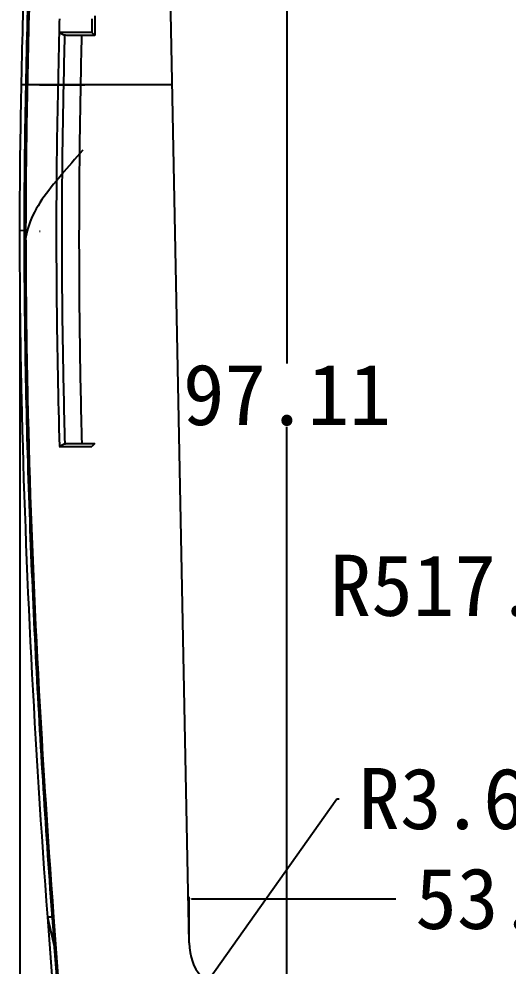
# Model space of a CAD drawing. Header units: inches. Extents: x -850 to 339, y -315 to 884.
# Drawn here: x -22.3 to 17.7, y -275.7 to -198.3 of the extents above; entities that cross this region are included whole.
import ezdxf

# ---------------------------------------------------------------- set-up
doc = ezdxf.new("R2010")
doc.units = ezdxf.units.IN
doc.header["$MEASUREMENT"] = 0
for name, color, linetype, true_color in [('ORTHO$15', 7, 'Continuous', 0xffffff), ('ORTHO$3', 7, 'Continuous', 0xffffff), ('SX$17', 7, 'Continuous', 0xffffff)]:
    doc.layers.add(name, color=color, linetype=linetype, true_color=true_color)
for name, color, linetype in [('VE200I1327$0011000001011', 255, 'Continuous'), ('VE200I1328$1000000100011', 255, 'Continuous'), ('VE200I1329$1011000101011', 255, 'Continuous'), ('VE200I1361$0000000000011', 255, 'Continuous'), ('VE200I1362$0000000000011', 255, 'Continuous'), ('VE200I1363$0000000000011', 255, 'Continuous'), ('VE200I1364$0000000000011', 255, 'Continuous'), ('VE200I1375$0000000000011', 255, 'Continuous'), ('VE200I1376$0000000000111', 255, 'Continuous'), ('VE200I1377$0000000000011', 255, 'Continuous'), ('VE200I1378$0000000000111', 255, 'Continuous'), ('VE200I1383$0000000000011', 255, 'Continuous'), ('VE200I1384$0000000000111', 255, 'Continuous'), ('VE200I17$1011000101011', 255, 'Continuous'), ('VE200I18$1001000100011', 255, 'Continuous'), ('VE200I19$1011000101011', 255, 'Continuous'), ('VE200I22$0011000001011', 255, 'Continuous'), ('VE200I23$0000000000011', 255, 'Continuous'), ('VE200I4$0010000001011', 255, 'Continuous'), ('VE200I5$0000000000011', 255, 'Continuous'), ('VE200I504$0000000000011', 255, 'Continuous'), ('VE200I553$0000000000011', 255, 'Continuous'), ('VE200I554$0000000000111', 255, 'Continuous'), ('VE200I555$0000000000111', 255, 'Continuous'), ('VE200I556$0000000000011', 255, 'Continuous'), ('VE200I591$0000000000111', 255, 'Continuous'), ('VE200I592$0000000000111', 255, 'Continuous'), ('VE200I593$0000000000011', 255, 'Continuous'), ('VE200I626$0000000000011', 255, 'Continuous'), ('VE200I640$1011000101011', 255, 'Continuous'), ('VE200I642$1011000101011', 255, 'Continuous'), ('VE200I646$0011000001011', 255, 'Continuous'), ('VE200I931$1000000100011', 255, 'Continuous'), ('VE200I943$1000000100011', 255, 'Continuous')]:
    doc.layers.add(name, color=color, linetype=linetype)
doc.dimstyles.get("Standard").update_dxf_attribs({"dimtxt": 5, "dimasz": 0.18, "dimexe": 0.18, "dimexo": 0.0625, "dimgap": 0.09, "dimtad": 0, "dimtih": 1, "dimtoh": 1, "dimzin": 0, "dimdsep": 46, "dimtxsty": 'Standard', "dimcen": 0.09, "dimclrt": 3, "dimadec": 0, "dimazin": 0, "dimtfac": 1, "dimtofl": 0, "dimtmove": 0, "dimatfit": 3, "dimfxl": 0, "dimtolj": 1, "dimtzin": 0, "dimarcsym": 0})

# ---------------------------------------------------------------- blocks, each defined once
blk = doc.blocks.new('*D96')
at = {"color": 0, "lineweight": -2}
for p, q in [((-22.216, -220.562), (-22.216, -312.068)), ((59.453, -223.06), (59.453, -312.068)), ((-22.036, -311.888), (9.362, -311.888)), ((59.273, -311.888), (27.875, -311.888))]:
    blk.add_line(p, q, dxfattribs=at)
at = {"color": 0}
for points in [[(-22.036, -311.858), (-22.036, -311.918), (-22.216, -311.888)], [(59.273, -311.858), (59.273, -311.918), (59.453, -311.888)]]:
    blk.add_solid(points, dxfattribs=at)
at = {"layer": 'Defpoints', "color": 0}
for p in [(-22.216, -220.499, 0.5), (59.453, -222.997, 0.5), (59.453, -311.888)]:
    blk.add_point(p, dxfattribs=at)
at = {"color": 3, "insert": (18.619, -311.888), "char_height": 5, "attachment_point": 5}
blk.add_mtext('\\A1;81.67', dxfattribs=at)
blk = doc.blocks.new('*D97')
at = {"color": 0, "lineweight": -2}
for p, q in [((-8.364, -273.762), (-8.364, -270.051)), ((-8.184, -270.231), (8.543, -270.231)), ((45.45, -270.231), (28.723, -270.231)), ((45.63, -273.762), (45.63, -270.051))]:
    blk.add_line(p, q, dxfattribs=at)
at = {"color": 0}
for points in [[(-8.184, -270.201), (-8.184, -270.261), (-8.364, -270.231)], [(45.45, -270.201), (45.45, -270.261), (45.63, -270.231)]]:
    blk.add_solid(points, dxfattribs=at)
at = {"layer": 'Defpoints', "color": 0}
for p in [(45.63, -270.231), (-8.364, -273.825, 15), (45.63, -273.825, 15)]:
    blk.add_point(p, dxfattribs=at)
at = {"color": 3, "insert": (18.633, -270.231), "char_height": 5, "attachment_point": 5}
blk.add_mtext('\\A1;53.99', dxfattribs=at)
blk = doc.blocks.new('*D99')
at = {"color": 0, "lineweight": -2}
for p, q in [((-0.372, -180.658), (-0.372, -226.445)), ((-0.309, -180.478), (-0.192, -180.478)), ((-0.372, -277.411), (-0.372, -231.625)), ((-4.897, -277.591), (-0.192, -277.591))]:
    blk.add_line(p, q, dxfattribs=at)
at = {"color": 0}
for points in [[(-0.402, -180.658), (-0.342, -180.658), (-0.372, -180.478)], [(-0.402, -277.411), (-0.342, -277.411), (-0.372, -277.591)]]:
    blk.add_solid(points, dxfattribs=at)
at = {"layer": 'Defpoints', "color": 0}
for p in [(-0.372, -180.478, 15), (-0.372, -180.478), (-4.96, -277.591, 15)]:
    blk.add_point(p, dxfattribs=at)
at = {"color": 3, "insert": (-0.372, -229.035), "char_height": 5, "attachment_point": 5}
blk.add_mtext('\\A1;97.11', dxfattribs=at)
blk = doc.blocks.new('*D102')
at = {"color": 0, "lineweight": -2}
for p, q in [((3.71, -262.066), (-6.743, -276.85)), ((3.89, -262.066), (3.71, -262.066))]:
    blk.add_line(p, q, dxfattribs=at)
at = {"color": 0}
blk.add_solid([(-6.768, -276.833), (-6.719, -276.867), (-6.847, -276.997)], dxfattribs=at)
at = {"layer": 'Defpoints', "color": 0}
for p in [(-4.76, -274.045), (-6.847, -276.997)]:
    blk.add_point(p, dxfattribs=at)
at = {"color": 3, "insert": (13.98, -262.066), "char_height": 5, "attachment_point": 5}
blk.add_mtext('\\A1;R3.62', dxfattribs=at)
blk = doc.blocks.new('*D104')
at = {"color": 0, "lineweight": -2}
for p, q in [((29.289, -244.632), (29.469, -244.632)), ((29.469, -244.632), (30.212, -277.82))]:
    blk.add_line(p, q, dxfattribs=at)
at = {"color": 0}
blk.add_solid([(30.242, -277.819), (30.182, -277.82), (30.216, -278)], dxfattribs=at)
at = {"layer": 'Defpoints', "color": 0}
for p in [(18.632, 239.532, 15), (30.216, -278, 15)]:
    blk.add_point(p, dxfattribs=at)
at = {"color": 3, "insert": (15.032, -244.632), "char_height": 5, "attachment_point": 5}
blk.add_mtext('\\A1;R517.66', dxfattribs=at)

msp = doc.modelspace()

# ---------------------------------------------------------------- linework, layer by layer
at = {"layer": 'ORTHO$15', "color": 30}
for p, q in [((-21.834, -215.588, 11.941), (-22.234, -215.599, 0.501)), ((-21.734, -215.651, 0.564), (-21.756, -215.651, -0.064))]:
    msp.add_line(p, q, dxfattribs=at)
at = {"layer": 'ORTHO$15', "color": 9}
msp.add_line((-20.551, -215.663, 0.003), (-20.611, -215.664, -1.697), dxfattribs=at)
at = {"layer": 'ORTHO$15', "color": 30}
msp.add_open_spline([(-17.064, -209.027, 16.751), (-17.684, -209.705, 16.719), (-18.856, -211.071, 16.446), (-20.499, -213.06, 15.353), (-21.567, -215.062, 13.702), (-21.817, -216.448, 12.542), (-21.835, -217.14, 11.931)], degree=3, knots=[0, 0, 0, 0, 0.245488, 0.499406, 0.753614, 1, 1, 1, 1], dxfattribs=at)
at = {"layer": 'ORTHO$3', "color": 30}
for p, q in [((-21.834, -215.588, 11.941), (-22.234, -215.599, 0.501)), ((-21.734, -215.651, 0.564), (-21.756, -215.651, -0.064))]:
    msp.add_line(p, q, dxfattribs=at)
at = {"layer": 'ORTHO$3', "color": 9}
msp.add_line((-20.551, -215.663, 0.003), (-20.611, -215.664, -1.697), dxfattribs=at)
at = {"layer": 'ORTHO$3', "color": 30}
msp.add_open_spline([(-17.064, -209.027, 16.751), (-17.684, -209.705, 16.719), (-18.856, -211.071, 16.446), (-20.499, -213.06, 15.353), (-21.567, -215.062, 13.702), (-21.817, -216.448, 12.542), (-21.835, -217.14, 11.931)], degree=3, knots=[0, 0, 0, 0, 0.245488, 0.499406, 0.753614, 1, 1, 1, 1], dxfattribs=at)
at = {"layer": 'SX$17', "color": 30}
for p, q in [((-21.6, -203.668, 0.5), (-22.1, -203.668, 0.5)), ((-21.6, -203.668, 0.5), (-22.1, -203.668, 0.5)), ((-20.617, -203.668), (-21.617, -203.668)), ((-20.617, -203.668), (-21.617, -203.668)), ((-14.34, -203.668, 16.891), (-14.34, -203.668, 15.389)), ((-14.34, -203.668, 16.891), (-14.34, -203.668, 15.389))]:
    msp.add_line(p, q, dxfattribs=at)
at = {"layer": 'SX$17', "color": 172}
for p, q in [((-21.701, -203.668, 11.938), (-21.7, -203.668, 11.947)), ((-21.701, -203.668, 11.938), (-21.7, -203.668, 11.947)), ((-20.202, -203.668, 11.888), (-20.202, -203.668, 11.886)), ((-20.202, -203.668, 11.886), (-20.202, -203.668, 11.886)), ((-20.202, -203.668, 11.888), (-20.202, -203.668, 11.886)), ((-20.202, -203.668, 11.886), (-20.202, -203.668, 11.886)), ((-19.098, -203.668, 0.498), (-19.093, -203.668, 0.504)), ((-19.098, -203.668, 0.498), (-19.093, -203.668, 0.504)), ((-18.647, -203.668, 13.294), (-18.647, -203.668, 13.294)), ((-18.647, -203.668, 13.294), (-18.647, -203.668, 13.294)), ((-16.967, -203.668, 16.757), (-16.973, -203.668, 16.756)), ((-16.967, -203.668, 16.757), (-16.973, -203.668, 16.756)), ((-16.893, -203.668, 15.258), (-16.888, -203.668, 15.259)), ((-16.893, -203.668, 15.258), (-16.888, -203.668, 15.259)), ((-16.888, -203.668, 15.259), (-16.888, -203.668, 15.259)), ((-16.888, -203.668, 15.259), (-16.888, -203.668, 15.259))]:
    msp.add_line(p, q, dxfattribs=at)
at = {"layer": 'SX$17', "color": 9}
for p, q in [((-20.416, -203.668), (-20.617, -203.668)), ((-20.416, -203.668), (-20.617, -203.668)), ((-19.174, -203.668, -1.7), (-20.475, -203.668, -1.7)), ((-19.174, -203.668, -1.7), (-20.475, -203.668, -1.7)), ((-14.34, -203.668, 16.891), (-14.34, -203.668, 15.389)), ((-14.34, -203.668, 16.891), (-14.34, -203.668, 15.389)), ((-10.672, -203.668, 13), (-12.337, -203.668, 14.984)), ((-10.672, -203.668, 13), (-12.337, -203.668, 14.984)), ((-9.739, -203.668, 15), (-11.441, -203.668, 17.027)), ((-9.739, -203.668, 15), (-11.441, -203.668, 17.027))]:
    msp.add_line(p, q, dxfattribs=at)
at = {"layer": 'SX$17', "color": 9, "extrusion": (0, -1, 0)}
for radius, start, end in [(670.129, 92.648789, 93.067149), (670.129, 92.648789, 93.067149), (670.629, 92.818134, 93.036106), (670.629, 92.818134, 93.036106), (672.129, 92.564376, 92.81184), (672.129, 92.564376, 92.81184)]:
    msp.add_arc((18.632, -654.429, 203.668), radius, start, end, dxfattribs=at)
at = {"layer": 'SX$17', "color": 30, "extrusion": (0, -1, 0)}
for radius, start, end in [(672.129, 92.81184, 93.03606), (672.129, 92.81184, 93.03606), (670.629, 92.818134, 93.036111), (670.629, 92.818134, 93.036111)]:
    msp.add_arc((18.632, -654.429, 203.668), radius, start, end, dxfattribs=at)
at = {"layer": 'SX$17', "color": 30}
for points in [[(-21.7, -203.668, 11.947), (-21.833, -203.668, 8.131), (-21.966, -203.668, 4.316), (-22.1, -203.668, 0.5)], [(-21.7, -203.668, 11.947), (-21.833, -203.668, 8.131), (-21.966, -203.668, 4.316), (-22.1, -203.668, 0.5)], [(-21.6, -203.668, 0.5), (-21.605, -203.668, 0.333), (-21.611, -203.668, 0.167), (-21.617, -203.668)], [(-21.6, -203.668, 0.5), (-21.605, -203.668, 0.333), (-21.611, -203.668, 0.167), (-21.617, -203.668)], [(-20.617, -203.668), (-20.478, -203.668, 3.963), (-20.34, -203.668, 7.925), (-20.202, -203.668, 11.888)], [(-20.617, -203.668), (-20.478, -203.668, 3.963), (-20.34, -203.668, 7.925), (-20.202, -203.668, 11.888)]]:
    msp.add_open_spline(points, degree=3, dxfattribs=at)
for points, knots in [([(-16.973, -203.668, 16.756), (-18.217, -203.668, 16.689), (-19.407, -203.668, 16.147), (-21.137, -203.668, 14.385), (-21.657, -203.668, 13.183), (-21.701, -203.668, 11.938)], [0, 0, 0, 0, 0.5, 0.5, 1, 1, 1, 1]), ([(-16.973, -203.668, 16.756), (-18.217, -203.668, 16.689), (-19.407, -203.668, 16.147), (-21.137, -203.668, 14.385), (-21.657, -203.668, 13.183), (-21.701, -203.668, 11.938)], [0, 0, 0, 0, 0.5, 0.5, 1, 1, 1, 1]), ([(-20.202, -203.668, 11.886), (-20.188, -203.668, 12.277), (-20.107, -203.668, 12.672), (-19.964, -203.668, 13.036), (-19.822, -203.668, 13.401), (-19.614, -203.668, 13.747), (-19.359, -203.668, 14.044), (-19.104, -203.668, 14.341), (-18.794, -203.668, 14.598), (-18.455, -203.668, 14.794), (-18.115, -203.668, 14.99), (-17.738, -203.668, 15.13), (-17.352, -203.668, 15.203), (-17.201, -203.668, 15.231), (-17.047, -203.668, 15.25), (-16.893, -203.668, 15.258)], [0, 0, 0, 0, 0.227821, 0.227821, 0.227821, 0.45564, 0.45564, 0.45564, 0.683489, 0.683489, 0.683489, 0.911396, 0.911396, 0.911396, 1, 1, 1, 1]), ([(-20.202, -203.668, 11.886), (-20.188, -203.668, 12.277), (-20.107, -203.668, 12.672), (-19.964, -203.668, 13.036), (-19.822, -203.668, 13.401), (-19.614, -203.668, 13.747), (-19.359, -203.668, 14.044), (-19.104, -203.668, 14.341), (-18.794, -203.668, 14.598), (-18.455, -203.668, 14.794), (-18.115, -203.668, 14.99), (-17.738, -203.668, 15.13), (-17.352, -203.668, 15.203), (-17.201, -203.668, 15.231), (-17.047, -203.668, 15.25), (-16.893, -203.668, 15.258)], [0, 0, 0, 0, 0.227821, 0.227821, 0.227821, 0.45564, 0.45564, 0.45564, 0.683489, 0.683489, 0.683489, 0.911396, 0.911396, 0.911396, 1, 1, 1, 1])]:
    msp.add_open_spline(points, degree=3, knots=knots, dxfattribs=at)
at = {"layer": 'SX$17', "color": 9}
for points in [[(-20.202, -203.668, 11.886), (-20.34, -203.668, 7.924), (-20.478, -203.668, 3.962), (-20.617, -203.668)], [(-20.202, -203.668, 11.886), (-20.34, -203.668, 7.924), (-20.478, -203.668, 3.962), (-20.617, -203.668)], [(-20.416, -203.668), (-20.436, -203.668, -0.567), (-20.456, -203.668, -1.133), (-20.475, -203.668, -1.7)], [(-20.416, -203.668), (-20.436, -203.668, -0.567), (-20.456, -203.668, -1.133), (-20.475, -203.668, -1.7)], [(-19.174, -203.668, -1.7), (-19.149, -203.668, -0.967), (-19.123, -203.668, -0.234), (-19.098, -203.668, 0.498)], [(-19.174, -203.668, -1.7), (-19.149, -203.668, -0.967), (-19.123, -203.668, -0.234), (-19.098, -203.668, 0.498)], [(-19.093, -203.668, 0.504), (-18.944, -203.668, 4.768), (-18.795, -203.668, 9.031), (-18.647, -203.668, 13.294)], [(-19.093, -203.668, 0.504), (-18.944, -203.668, 4.768), (-18.795, -203.668, 9.031), (-18.647, -203.668, 13.294)]]:
    msp.add_open_spline(points, degree=3, dxfattribs=at)
for points, knots in [([(-16.888, -203.668, 15.259), (-17.28, -203.668, 15.238), (-17.673, -203.668, 15.149), (-18.035, -203.668, 15), (-18.398, -203.668, 14.851), (-18.739, -203.668, 14.637), (-19.032, -203.668, 14.377), (-19.325, -203.668, 14.116), (-19.576, -203.668, 13.801), (-19.766, -203.668, 13.458), (-19.956, -203.668, 13.116), (-20.089, -203.668, 12.735), (-20.155, -203.668, 12.349), (-20.18, -203.668, 12.196), (-20.196, -203.668, 12.041), (-20.202, -203.668, 11.886)], [0, 0, 0, 0, 0.227738, 0.227738, 0.227738, 0.455478, 0.455478, 0.455478, 0.683192, 0.683192, 0.683192, 0.910851, 0.910851, 0.910851, 1, 1, 1, 1]), ([(-16.888, -203.668, 15.259), (-17.28, -203.668, 15.238), (-17.673, -203.668, 15.149), (-18.035, -203.668, 15), (-18.398, -203.668, 14.851), (-18.739, -203.668, 14.637), (-19.032, -203.668, 14.377), (-19.325, -203.668, 14.116), (-19.576, -203.668, 13.801), (-19.766, -203.668, 13.458), (-19.956, -203.668, 13.116), (-20.089, -203.668, 12.735), (-20.155, -203.668, 12.349), (-20.18, -203.668, 12.196), (-20.196, -203.668, 12.041), (-20.202, -203.668, 11.886)], [0, 0, 0, 0, 0.227738, 0.227738, 0.227738, 0.455478, 0.455478, 0.455478, 0.683192, 0.683192, 0.683192, 0.910851, 0.910851, 0.910851, 1, 1, 1, 1]), ([(-18.647, -203.668, 13.294), (-18.641, -203.668, 13.462), (-18.606, -203.668, 13.631), (-18.545, -203.668, 13.788), (-18.484, -203.668, 13.944), (-18.395, -203.668, 14.092), (-18.286, -203.668, 14.219), (-18.176, -203.668, 14.347), (-18.043, -203.668, 14.457), (-17.898, -203.668, 14.541), (-17.753, -203.668, 14.625), (-17.591, -203.668, 14.685), (-17.426, -203.668, 14.716), (-17.359, -203.668, 14.729), (-17.292, -203.668, 14.736), (-17.224, -203.668, 14.74)], [0, 0, 0, 0, 0.227353, 0.227353, 0.227353, 0.454705, 0.454705, 0.454705, 0.68208, 0.68208, 0.68208, 0.909501, 0.909501, 0.909501, 1, 1, 1, 1]), ([(-18.647, -203.668, 13.294), (-18.641, -203.668, 13.462), (-18.606, -203.668, 13.631), (-18.545, -203.668, 13.788), (-18.484, -203.668, 13.944), (-18.395, -203.668, 14.092), (-18.286, -203.668, 14.219), (-18.176, -203.668, 14.347), (-18.043, -203.668, 14.457), (-17.898, -203.668, 14.541), (-17.753, -203.668, 14.625), (-17.591, -203.668, 14.685), (-17.426, -203.668, 14.716), (-17.359, -203.668, 14.729), (-17.292, -203.668, 14.736), (-17.224, -203.668, 14.74)], [0, 0, 0, 0, 0.227353, 0.227353, 0.227353, 0.454705, 0.454705, 0.454705, 0.68208, 0.68208, 0.68208, 0.909501, 0.909501, 0.909501, 1, 1, 1, 1])]:
    msp.add_open_spline(points, degree=3, knots=knots, dxfattribs=at)
at = {"layer": 'VE200I1327$0011000001011', "color": 9}
msp.add_line((-19.487, -271.63, 0), (-19.462, -271.736, 0.5), dxfattribs=at)
at = {"layer": 'VE200I1328$1000000100011', "color": 9}
msp.add_line((-19.462, -271.736, 0.5), (-19.96, -271.736, 0.5), dxfattribs=at)
at = {"layer": 'VE200I1329$1011000101011', "color": 9}
msp.add_line((-19.963, -271.736, 0.5), (-19.37, -274.193, 12.057), dxfattribs=at)
at = {"layer": 'VE200I1361$0000000000011', "color": 9}
msp.add_open_spline([(-18.537, -233.015, 13.3), (-18.531, -233.012, 13.468), (-18.496, -233.01, 13.637), (-18.435, -233.007, 13.793), (-18.374, -233.004, 13.95), (-18.286, -233.002, 14.098), (-18.176, -232.999, 14.225), (-18.067, -232.997, 14.352), (-17.934, -232.995, 14.462), (-17.789, -232.994, 14.546), (-17.644, -232.992, 14.63), (-17.482, -232.991, 14.69), (-17.317, -232.991, 14.722), (-17.251, -232.99, 14.734), (-17.185, -232.99, 14.742), (-17.118, -232.99, 14.746)], degree=3, knots=[0, 0, 0, 0, 0.22761, 0.22761, 0.22761, 0.455222, 0.455222, 0.455222, 0.682809, 0.682809, 0.682809, 0.910435, 0.910435, 0.910435, 1, 1, 1, 1], dxfattribs=at)
at = {"layer": 'VE200I1362$0000000000011', "color": 9, "extrusion": (-9.1031e-14, 0.999848, -0.017452)}
msp.add_ellipse((18.632, -244.671, -654.429), major_axis=(0, -11.697, -670.129), ratio=0.999848, start_param=3.08822, end_param=3.089785, dxfattribs=at)
at = {"layer": 'VE200I1363$0000000000011', "color": 9}
msp.add_line((-16.071, -232.989, 14.801), (-16.327, -233.246, 0.1), dxfattribs=at)
at = {"layer": 'VE200I1364$0000000000011', "color": 9}
msp.add_line((-18.992, -233.246, 0.1), (-16.327, -233.246, 0.1), dxfattribs=at)
at = {"layer": 'VE200I1375$0000000000011', "color": 9}
msp.add_line((-16.071, -198.029, 14.801), (-16.071, -199.642, 14.801), dxfattribs=at)
at = {"layer": 'VE200I1376$0000000000111', "color": 9}
msp.add_line((-16.071, -199.642, 14.801), (-16.327, -199.386, 0.1), dxfattribs=at)
at = {"layer": 'VE200I1377$0000000000011', "color": 9, "extrusion": (6.94355e-14, -0.999848, -0.017452)}
msp.add_ellipse((18.632, -187.961, -654.429), major_axis=(0, -11.697, 670.129), ratio=0.999848, start_param=0.051808, end_param=0.053398, dxfattribs=at)
at = {"layer": 'VE200I1378$0000000000111', "color": 9}
msp.add_open_spline([(-17.135, -199.641, 14.745), (-17.302, -199.641, 14.736), (-17.471, -199.641, 14.698), (-17.626, -199.64, 14.634), (-17.781, -199.638, 14.57), (-17.928, -199.637, 14.478), (-18.053, -199.635, 14.367), (-18.178, -199.633, 14.255), (-18.286, -199.631, 14.12), (-18.367, -199.628, 13.973), (-18.448, -199.625, 13.826), (-18.505, -199.623, 13.663), (-18.533, -199.62, 13.498), (-18.544, -199.619, 13.432), (-18.551, -199.617, 13.366), (-18.554, -199.616, 13.299)], degree=3, knots=[0, 0, 0, 0, 0.227734, 0.227734, 0.227734, 0.455473, 0.455473, 0.455473, 0.683143, 0.683143, 0.683143, 0.91076, 0.91076, 0.91076, 1, 1, 1, 1], dxfattribs=at)
at = {"layer": 'VE200I1383$0000000000011', "color": 9}
msp.add_line((-16.327, -198.286, 0.1), (-16.327, -199.386, 0.1), dxfattribs=at)
at = {"layer": 'VE200I1384$0000000000111', "color": 9}
msp.add_line((-16.327, -199.386, 0.1), (-19.009, -199.386, 0.1), dxfattribs=at)
at = {"layer": 'VE200I17$1011000101011', "color": 30}
msp.add_open_spline([(-21.711, -186.776, 0.5), (-21.853, -193.861, 0.5), (-22.077, -200.943, 0.5), (-22.287, -215.113, 0.5), (-22.237, -222.199, 0.5), (-21.767, -243.448, 0.5), (-21.001, -257.603, 0.5), (-19.958, -271.736, 0.5)], degree=3, knots=[0, 0, 0, 0, 0.25, 0.25, 0.5, 0.5, 1, 1, 1, 1], dxfattribs=at)
at = {"layer": 'VE200I18$1001000100011', "color": 30}
msp.add_open_spline([(-19.958, -271.736, 0.5), (-19.768, -272.532, 4.245), (-19.571, -273.351, 8.097), (-19.369, -274.193, 12.057)], degree=3, dxfattribs=at)
at = {"layer": 'VE200I19$1011000101011', "color": 30}
msp.add_open_spline([(-19.369, -274.192, 12.057), (-19.921, -266.914, 12.03), (-20.887, -252.345, 11.981), (-21.625, -234.11, 11.939), (-21.855, -219.512, 11.937), (-21.823, -208.562, 11.945), (-21.568, -197.615, 11.949), (-21.382, -190.318, 11.955), (-21.308, -186.669, 11.959)], degree=3, knots=[0, 0, 0, 0, 0.25, 0.5, 0.625, 0.75, 0.875, 1, 1, 1, 1], dxfattribs=at)
at = {"layer": 'VE200I22$0011000001011', "color": 30}
msp.add_open_spline([(-21.228, -186.791), (-21.369, -193.866), (-21.594, -200.939), (-21.803, -215.091), (-21.754, -222.166), (-21.286, -243.389), (-20.522, -257.517), (-19.481, -271.63)], degree=3, knots=[0, 0, 0, 0, 0.25, 0.25, 0.5, 0.5, 1, 1, 1, 1], dxfattribs=at)
at = {"layer": 'VE200I23$0000000000011', "color": 30}
msp.add_open_spline([(-19.481, -271.63, 0), (-19.479, -271.639, 0.042), (-19.477, -271.647, 0.083), (-19.473, -271.665, 0.167), (-19.471, -271.674, 0.208), (-19.467, -271.692, 0.292), (-19.465, -271.701, 0.333), (-19.46, -271.718, 0.417), (-19.458, -271.727, 0.458), (-19.456, -271.736, 0.5)], degree=3, knots=[0, 0, 0, 0, 0.249998, 0.249998, 0.499999, 0.499999, 0.749999, 0.749999, 1, 1, 1, 1], dxfattribs=at)
at = {"layer": 'VE200I4$0010000001011', "color": 30}
msp.add_open_spline([(-21.21, -186.786, 0.5), (-21.352, -193.871, 0.5), (-21.577, -200.953, 0.5), (-21.786, -215.123, 0.5), (-21.736, -222.208, 0.5), (-21.266, -243.459, 0.5), (-20.499, -257.605, 0.5), (-19.456, -271.736, 0.5)], degree=3, knots=[0, 0, 0, 0, 0.25, 0.25, 0.5, 0.5, 1, 1, 1, 1], dxfattribs=at)
at = {"layer": 'VE200I5$0000000000011', "color": 30}
msp.add_line((-19.456, -271.736, 0.5), (-19.958, -271.736, 0.5), dxfattribs=at)
at = {"layer": 'VE200I504$0000000000011', "color": 9}
msp.add_open_spline([(-17.118, -232.99, 14.746), (-17.196, -230.212, 14.742), (-17.31, -224.654, 14.735), (-17.366, -216.316, 14.732), (-17.311, -207.978, 14.735), (-17.205, -202.42, 14.741), (-17.135, -199.641, 14.745)], degree=3, dxfattribs=at)
at = {"layer": 'VE200I553$0000000000011', "color": 9, "extrusion": (0.034844, -0.00087947, 0.999392)}
msp.add_arc((-199.109, -8123.692, -0.387), 8137.659, 89.9971353, 90.0048827, dxfattribs=at)
at = {"layer": 'VE200I554$0000000000111', "color": 9}
msp.add_line((-19.009, -199.386, 0.1), (-18.995, -199.393, 0.5), dxfattribs=at)
at = {"layer": 'VE200I555$0000000000111', "color": 9}
msp.add_open_spline([(-18.995, -199.393, 0.493), (-19.082, -202.869, 0.498), (-19.165, -206.344, 0.502), (-19.285, -217.627, 0.511), (-19.197, -225.435, 0.511), (-18.978, -233.238, 0.507)], degree=3, knots=[0, 0, 0, 0, 0.308136, 0.308136, 1, 1, 1, 1], dxfattribs=at)
at = {"layer": 'VE200I556$0000000000011', "color": 9}
msp.add_line((-18.978, -233.239, 0.5), (-18.992, -233.246, 0.1), dxfattribs=at)
at = {"layer": 'VE200I591$0000000000111', "color": 9}
msp.add_open_spline([(-18.995, -199.393, 0.5), (-18.921, -199.43, 2.633), (-18.848, -199.467, 4.766), (-18.701, -199.542, 9.033), (-18.627, -199.579, 11.166), (-18.554, -199.616, 13.299)], degree=3, knots=[0, 0, 0, 0, 0.5, 0.5, 1, 1, 1, 1], dxfattribs=at)
at = {"layer": 'VE200I592$0000000000111', "color": 9}
msp.add_open_spline([(-18.554, -199.616, 13.299), (-18.623, -202.399, 13.296), (-18.742, -207.965, 13.289), (-18.808, -216.316, 13.286), (-18.735, -224.667, 13.29), (-18.614, -230.233, 13.296), (-18.537, -233.015, 13.3)], degree=3, dxfattribs=at)
at = {"layer": 'VE200I593$0000000000011', "color": 9}
msp.add_open_spline([(-18.537, -233.015, 13.3), (-18.684, -233.09, 9.033), (-18.831, -233.164, 4.767), (-18.978, -233.239, 0.5)], degree=3, dxfattribs=at)
at = {"layer": 'VE200I626$0000000000011', "color": 9}
msp.add_line((-19.462, -271.736, 0.5), (-18.83, -279.963, 0.5), dxfattribs=at)
at = {"layer": 'VE200I640$1011000101011', "color": 9}
msp.add_line((-19.963, -271.736, 0.5), (-19.329, -280.003, 0.5), dxfattribs=at)
at = {"layer": 'VE200I642$1011000101011', "color": 9}
msp.add_open_spline([(-18.955, -279.597, 12.078), (-19.093, -277.796, 12.071), (-19.232, -275.994, 12.064), (-19.37, -274.193, 12.057)], degree=3, dxfattribs=at)
at = {"layer": 'VE200I646$0011000001011', "color": 9}
msp.add_line((-19.487, -271.63), (-18.847, -279.981), dxfattribs=at)
at = {"layer": 'VE200I931$1000000100011', "color": 9}
msp.add_line((-8.364, -273.825, 15), (-10.009, -189.934, 15), dxfattribs=at)
at = {"layer": 'VE200I943$1000000100011', "color": 9}
msp.add_ellipse((-1.894, -270.657, 15), major_axis=(-5.234, -6.135), ratio=0.620284, start_param=5.673061, end_param=6.731759, dxfattribs=at)

# ---------------------------------------------------------------- dimensions: what is measured, and where the dimension line sits
at = {"color": 1}
dim = msp.add_radius_dim(center=(18.632, 239.532, 15), mpoint=(30.216, -278, 15), dimstyle='Standard', dxfattribs=at)
dim.commit()
dim.dimension.update_dxf_attribs({"geometry": '*D104', "text_midpoint": (15.032, -244.632), "dimtype": 164})
dim = msp.add_linear_dim(base=(-0.372, -180.478), p1=(-4.96, -277.591, 15), p2=(-0.372, -180.478, 15), angle=90, dimstyle='Standard', dxfattribs=at)
dim.commit()
dim.dimension.update_dxf_attribs({"geometry": '*D99', "text_midpoint": (-0.372, -229.035)})
dim = msp.add_linear_dim(base=(59.453, -311.888), p1=(-22.216, -220.499, 0.5), p2=(59.453, -222.997, 0.5), dimstyle='Standard')
dim.commit()
dim.dimension.update_dxf_attribs({"geometry": '*D96', "text_midpoint": (18.619, -311.888)})
dim = msp.add_radius_dim(center=(-4.76, -274.045), mpoint=(-6.847, -276.997), dimstyle='Standard', override={"dimtmove": 1}, dxfattribs=at)
dim.commit()
dim.dimension.update_dxf_attribs({"geometry": '*D102', "text_midpoint": (3.71, -262.066), "dimtype": 164})
dim = msp.add_aligned_dim(p1=(-8.364, -273.825, 15), p2=(45.63, -273.825, 15), distance=3.593, dimstyle='Standard', dxfattribs=at)
dim.commit()
dim.dimension.update_dxf_attribs({"geometry": '*D97', "text_midpoint": (18.633, -270.231)})

doc.saveas('drawing.dxf')
